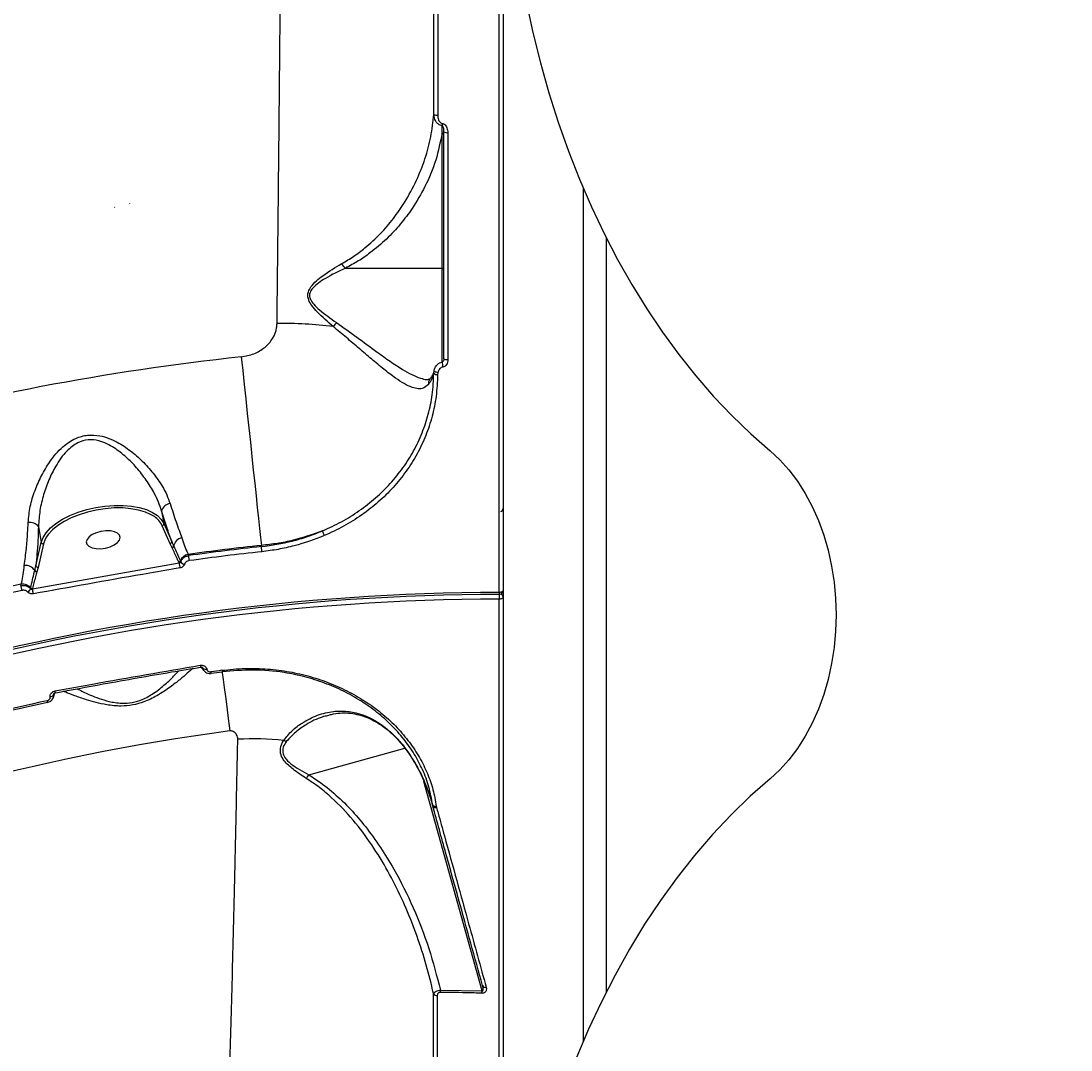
# Model space of a CAD drawing. Header units: millimetres. Extents: x -5960 to 5379, y -4374 to 3849.
# Drawn here: x 1323.1 to 1598.5, y 335.9 to 605.7 of the extents above; entities that cross this region are included whole.
import ezdxf

# ---------------------------------------------------------------- set-up
doc = ezdxf.new("R2010")
doc.units = ezdxf.units.MM
doc.layers.add('DiKom', color=7, linetype='Continuous', lineweight=0)
for name, color, linetype in [('DIKOM_ОБЪЕКТ', 7, 'Continuous'), ('DIKOM_РАЗМЕР_ЗОНА', 7, 'Continuous'), ('DIKOM_РАЗМЕР_ОБЪЕКТА', 7, 'Continuous')]:
    doc.layers.add(name, color=color, linetype=linetype)
doc.styles.add('style1', font='arial.ttf', dxfattribs={"width": 0.8})
doc.dimstyles.new('1-50', dxfattribs={"dimtxt": 300, "dimasz": 200, "dimexe": 100, "dimexo": 0, "dimgap": 100, "dimtad": 1, "dimtxsty": 'style1', "dimcen": 200, "dimclrd": 7, "dimclre": 7, "dimclrt": 7, "dimadec": 1, "dimazin": 2, "dimtfac": 1, "dimtmove": 0, "dimatfit": 2, "dimfxl": 0, "dimlwd": 25, "dimlwe": 18, "dimarcsym": 0})

# ---------------------------------------------------------------- blocks, each defined once
blk = doc.blocks.new('*D9')
at = {"layer": 'Defpoints', "color": 0, "transparency": 16777216}
for p in [(1597.35, 2348.89), (-3820.85, -1673.22), (-66.51, -1673.22)]:
    blk.add_point(p, dxfattribs=at)
at = {"layer": 'DiKom', "color": 7, "lineweight": 18, "transparency": 16777216}
for p, q in [((1597.35, 2348.89), (-3920.85, 2348.89)), ((-66.51, -1673.22), (-3920.85, -1673.22))]:
    blk.add_line(p, q, dxfattribs=at)
at = {"layer": 'DiKom', "color": 7, "lineweight": 25, "transparency": 16777216}
blk.add_line((-3820.85, 2148.89), (-3820.85, -1473.22), dxfattribs=at)
at = {"layer": 'DiKom', "color": 7, "transparency": 16777216}
for points in [[(-3854.19, 2148.89), (-3787.52, 2148.89), (-3820.85, 2348.89)], [(-3854.19, -1473.22), (-3787.52, -1473.22), (-3820.85, -1673.22)]]:
    blk.add_solid(points, dxfattribs=at)
at = {"layer": 'DiKom', "color": 7, "transparency": 16777216, "insert": (-4074.02, 240.95), "char_height": 300, "attachment_point": 5, "rotation": 90, "style": 'style1'}
blk.add_mtext('4050', dxfattribs=at)
blk = doc.blocks.new('*D10')
at = {"layer": 'Defpoints', "color": 0, "transparency": 16777216}
for p in [(3878.62, 405.09), (-2876.93, -459.72), (3878.62, -2693.66)]:
    blk.add_point(p, dxfattribs=at)
at = {"layer": 'DIKOM_РАЗМЕР_ОБЪЕКТА', "color": 7, "lineweight": 18, "transparency": 16777216}
for p, q in [((3878.62, 405.09), (3878.62, -2793.66)), ((-2876.93, -459.72), (-2876.93, -2793.66))]:
    blk.add_line(p, q, dxfattribs=at)
at = {"layer": 'DIKOM_РАЗМЕР_ОБЪЕКТА', "color": 7, "lineweight": 25, "transparency": 16777216}
blk.add_line((-2676.93, -2693.66), (3678.62, -2693.66), dxfattribs=at)
at = {"layer": 'DIKOM_РАЗМЕР_ОБЪЕКТА', "color": 7, "transparency": 16777216}
for points in [[(-2676.93, -2660.33), (-2676.93, -2726.99), (-2876.93, -2693.66)], [(3678.62, -2660.33), (3678.62, -2726.99), (3878.62, -2693.66)]]:
    blk.add_solid(points, dxfattribs=at)
at = {"layer": 'DIKOM_РАЗМЕР_ОБЪЕКТА', "color": 7, "transparency": 16777216, "insert": (-142.96, -2440.49), "char_height": 300, "attachment_point": 5, "style": 'style1'}
blk.add_mtext('6750', dxfattribs=at)
blk = doc.blocks.new('*D12')
at = {"layer": 'Defpoints', "color": 0, "transparency": 16777216}
for p in [(1921.97, 3848.89), (-5510.19, -3173.22), (433.49, -3173.22)]:
    blk.add_point(p, dxfattribs=at)
at = {"layer": 'DIKOM_РАЗМЕР_ЗОНА', "color": 7, "lineweight": 18, "transparency": 16777216}
for p, q in [((1921.97, 3848.89), (-5610.19, 3848.89)), ((433.49, -3173.22), (-5610.19, -3173.22))]:
    blk.add_line(p, q, dxfattribs=at)
at = {"layer": 'DIKOM_РАЗМЕР_ЗОНА', "color": 7, "lineweight": 25, "transparency": 16777216}
blk.add_line((-5510.19, 3648.89), (-5510.19, -2973.22), dxfattribs=at)
at = {"layer": 'DIKOM_РАЗМЕР_ЗОНА', "color": 7, "transparency": 16777216}
for points in [[(-5543.52, 3648.89), (-5476.85, 3648.89), (-5510.19, 3848.89)], [(-5543.52, -2973.22), (-5476.85, -2973.22), (-5510.19, -3173.22)]]:
    blk.add_solid(points, dxfattribs=at)
at = {"layer": 'DIKOM_РАЗМЕР_ЗОНА', "color": 7, "transparency": 16777216, "insert": (-5763.36, 142.42), "char_height": 300, "attachment_point": 5, "rotation": 90, "style": 'style1'}
blk.add_mtext('7050', dxfattribs=at)

msp = doc.modelspace()

# ---------------------------------------------------------------- linework, layer by layer
at = {"layer": 'DIKOM_ОБЪЕКТ', "color": 7, "linetype": 'Continuous', "lineweight": 15}
for p, q in [((1449.549, 1065.013), (1449.549, 265.013)), ((1433.549, 540.889), (1433.549, 576.326)), ((1470.549, 561.943), (1470.549, 338.083)), ((1347.673, 556.895), (1347.686, 556.845)), ((1351.536, 557.931), (1351.55, 557.881)), ((1476.549, 548.996), (1476.549, 351.031)), ((1408.215, 540.889), (1433.549, 540.889)), ((1433.549, 516.158), (1433.549, 540.889)), ((1431.37, 513.348), (1431.437, 514.059)), ((1432.425, 513.493), (1432.375, 513.016)), ((1359.985, 477.305), (1360.58, 473.929)), ((1360.58, 473.929), (1362.627, 469.203)), ((1327.679, 473.214), (1328.421, 469.003)), ((1362.218, 468.661), (1360.172, 473.387)), ((1327.007, 462.859), (1328.421, 469.003)), ((1328.987, 468.61), (1327.573, 462.466)), ((1362.729, 467.588), (1362.218, 468.661)), ((1386.152, 467.894), (1386.15, 468.226)), ((1366.933, 465.856), (1367.068, 465.542)), ((1326.102, 456.823), (1364.579, 463.624)), ((1364.579, 463.624), (1364.505, 463.795)), ((1364.897, 464.136), (1365.002, 463.894)), ((1327.573, 462.466), (1327.258, 461.28)), ((1323.105, 457.713), (1323.184, 458.068)), ((1326.118, 456.889), (1326.102, 456.823)), ((1370.22, 436.322), (1370.219, 436.322)), ((1370.701, 436.174), (1370.818, 436.031)), ((1370.814, 436.053), (1370.726, 436.217)), ((1370.818, 436.031), (1370.814, 436.053)), ((1371.845, 435.777), (1371.849, 435.754)), ((1330.778, 428.513), (1330.774, 428.535)), ((1331.667, 429.282), (1331.647, 429.147)), ((1331.647, 429.147), (1331.652, 429.124)), ((1331.652, 429.124), (1331.719, 429.317)), ((1332.114, 429.603), (1332.114, 429.603)), ((1398.594, 408.086), (1423.779, 415.07)), ((1424.036, 414.746), (1424.796, 413.663)), ((1424.039, 414.829), (1424.81, 413.751)), ((1444.035, 351.414), (1428.797, 406.362)), ((1431.097, 399.938), (1431.059, 400.204)), ((1431.102, 399.92), (1431.097, 399.938)), ((1431.102, 399.92), (1431.108, 399.899)), ((1432.021, 399.852), (1432.081, 399.578)), ((1432.081, 399.578), (1432.091, 399.541)), ((1433.114, 351.622), (1444.035, 351.414))]:
    msp.add_line(p, q, dxfattribs=at)
at = {"layer": 'DIKOM_ОБЪЕКТ', "color": 7, "linetype": 'Continuous', "lineweight": 15, "flags": 128}
for points in [[(1455.623, 610.768), (1457.365, 602.685), (1459.347, 594.713), (1461.565, 586.866), (1464.016, 579.159), (1466.694, 571.605), (1469.596, 564.217), (1472.716, 557.01), (1476.048, 549.996), (1479.587, 543.187), (1483.326, 536.595), (1487.259, 530.233), (1491.378, 524.111), (1495.677, 518.241), (1500.146, 512.632), (1504.78, 507.296), (1509.569, 502.242), (1514.504, 497.478), (1519.577, 493.013)], [(1380.87, 517.635), (1381.253, 514.051), (1381.647, 510.364), (1382.048, 506.607), (1382.453, 502.814), (1382.859, 499.02), (1383.261, 495.259), (1383.656, 491.565), (1384.04, 487.973), (1384.409, 484.515), (1384.761, 481.222), (1385.092, 478.125), (1385.399, 475.252), (1385.679, 472.629), (1385.931, 470.28), (1386.15, 468.226)], [(1435.056, 516.821), (1434.86, 516.827), (1434.671, 516.847), (1434.497, 516.879), (1434.344, 516.923), (1434.219, 516.977), (1434.125, 517.038), (1434.068, 517.104), (1434.048, 517.173)], [(1432.425, 513.493), (1432.223, 513.537), (1432.028, 513.594), (1431.851, 513.662), (1431.697, 513.739), (1431.575, 513.82), (1431.488, 513.903), (1431.442, 513.984), (1431.437, 514.059)], [(1519.577, 493.013), (1522.13, 490.655), (1524.53, 487.994), (1526.758, 485.051), (1528.799, 481.847), (1530.638, 478.406), (1532.259, 474.754), (1533.653, 470.919), (1534.807, 466.927), (1535.714, 462.81), (1536.366, 458.598), (1536.76, 454.321), (1536.891, 450.013), (1536.76, 445.705), (1536.366, 441.429), (1535.714, 437.216), (1534.807, 433.099), (1533.653, 429.108), (1532.259, 425.272), (1530.638, 421.62), (1528.799, 418.179), (1526.758, 414.975), (1524.53, 412.032), (1522.13, 409.371), (1519.577, 407.013)], [(1328.421, 469.003), (1328.889, 470.276), (1329.701, 471.545), (1330.839, 472.783), (1332.279, 473.963), (1333.989, 475.059), (1335.932, 476.047), (1338.065, 476.905), (1340.341, 477.615), (1342.711, 478.16), (1345.123, 478.53), (1347.524, 478.715), (1349.86, 478.712), (1352.082, 478.521), (1354.141, 478.146), (1355.991, 477.596), (1357.591, 476.881), (1358.908, 476.019), (1359.912, 475.028), (1360.58, 473.929)], [(1358.082, 475.759), (1357.273, 476.25), (1355.721, 476.943), (1353.927, 477.477), (1351.931, 477.84), (1349.777, 478.025), (1347.511, 478.028), (1345.183, 477.848), (1342.844, 477.49), (1340.546, 476.961), (1338.339, 476.273), (1336.27, 475.441), (1334.386, 474.483), (1332.728, 473.421), (1331.332, 472.276), (1330.228, 471.076), (1329.781, 470.442)], [(1345.293, 467.52), (1346.511, 467.858), (1347.581, 468.345), (1348.416, 468.941), (1348.95, 469.599), (1349.139, 470.264), (1348.967, 470.883), (1348.449, 471.406), (1347.626, 471.791), (1346.565, 472.005), (1345.353, 472.033), (1344.087, 471.871), (1342.869, 471.533), (1341.799, 471.046), (1340.964, 470.45), (1340.43, 469.792), (1340.241, 469.127), (1340.413, 468.508), (1340.931, 467.985), (1341.754, 467.6), (1342.815, 467.386), (1344.027, 467.358), (1345.293, 467.52)], [(1329.781, 470.442), (1329.44, 469.845), (1328.987, 468.61)], [(1367.252, 464.224), (1367.227, 464.399), (1367.201, 464.585), (1367.175, 464.774), (1367.149, 464.96), (1367.124, 465.136), (1367.102, 465.295), (1367.083, 465.432), (1367.068, 465.542)], [(1386.294, 466.571), (1386.275, 466.747), (1386.255, 466.933), (1386.235, 467.123), (1386.215, 467.31), (1386.196, 467.486), (1386.179, 467.646), (1386.164, 467.784), (1386.152, 467.894)], [(1323.387, 456.413), (1323.35, 456.586), (1323.31, 456.769), (1323.27, 456.955), (1323.23, 457.139), (1323.192, 457.312), (1323.158, 457.469), (1323.129, 457.605), (1323.105, 457.713)], [(1448.547, 455.379), (1448.547, 455.255), (1448.548, 455.088), (1448.548, 454.904), (1448.548, 454.711), (1448.549, 454.515), (1448.549, 454.323), (1448.549, 454.145)], [(1449.549, 456.379), (1449.529, 456.282), (1449.472, 456.188), (1449.38, 456.102), (1449.256, 456.027), (1449.105, 455.965), (1448.932, 455.919), (1448.744, 455.891), (1448.549, 455.881)], [(1448.549, 455.881), (1448.55, 455.721), (1448.55, 455.587), (1448.55, 455.483), (1448.55, 455.413), (1448.55, 455.381), (1448.55, 455.379)], [(1449.549, 454.647), (1449.529, 454.549), (1449.472, 454.455), (1449.38, 454.368), (1449.256, 454.292), (1449.105, 454.229), (1448.932, 454.183), (1448.744, 454.154), (1448.549, 454.145)], [(1375.811, 435.47), (1375.829, 435.337), (1375.844, 435.222), (1375.856, 435.13), (1375.865, 435.063), (1375.87, 435.022), (1375.872, 435.009)], [(1372.988, 434.622), (1372.987, 434.635), (1372.981, 434.676), (1372.972, 434.743), (1372.959, 434.835), (1372.943, 434.949), (1372.925, 435.082)], [(1375.872, 435.009), (1375.902, 434.776), (1376.13, 433.05), (1376.402, 430.977), (1376.719, 428.572), (1377.076, 425.855), (1377.472, 422.846), (1377.903, 419.569)], [(1330.094, 427.058), (1330.091, 427.071), (1330.083, 427.111), (1330.068, 427.178), (1330.049, 427.269), (1330.024, 427.382), (1329.996, 427.513)], [(1424.81, 413.751), (1424.812, 413.672), (1424.813, 413.671)], [(1519.577, 407.013), (1514.4, 402.452), (1509.366, 397.579), (1504.486, 392.404), (1499.768, 386.937), (1495.221, 381.186), (1490.853, 375.164), (1486.674, 368.881), (1482.689, 362.348), (1478.908, 355.579), (1475.337, 348.586), (1471.982, 341.381), (1468.85, 333.978)], [(1432.081, 399.578), (1431.906, 399.554), (1431.737, 399.552), (1431.578, 399.57), (1431.434, 399.609), (1431.311, 399.668), (1431.211, 399.744), (1431.14, 399.835), (1431.102, 399.92)]]:
    msp.add_lwpolyline(points, dxfattribs=at)
at = {"layer": 'DIKOM_ОБЪЕКТ', "color": 7, "linetype": 'Continuous', "lineweight": 15}
for centre, radius, start, end in [((1432.195, 582.652), 1.668, 241.86805, 277.39384), ((1415.497, 581.359), 18.359, 350.23608, 352.00928), ((1433.599, 575.875), 0.454, 8.25073, 96.37479), ((1434.812, 577.789), 1.374, 236.22941, 280.09337), ((1433.599, 540.437), 0.454, 8.25073, 96.37479), ((1391.639, 418.109), 108.294, 82.90312, 90.73035), ((1435.696, 502.329), 38.489, 140.82093, 142.84913), ((1449.549, -124.987), 646.281, 96.100221, 114.899779), ((1439.428, 516.38), 5.84, 180.55483, 193.87161), ((1432.186, 514.13), 1.13, 223.79071, 279.66379), ((1362.473, 476.592), 2.588, 95.65578, 164.02934), ((1448.671, 477.917), 0.878, 286.49046, 357.51702), ((1325.429, 471.301), 2.953, 40.3723, 98.72439), ((1354.896, 470.847), 5.855, 25.71469, 57.03562), ((1360.08, 473.881), 0.502, 280.48682, 5.4634), ((1406.553, 472.896), 4.434, 191.2677, 208.42411), ((1328.931, 469.134), 0.526, 194.40399, 276.11162), ((1362.127, 469.155), 0.502, 280.47225, 5.47191), ((1365.747, 467.563), 2.655, 99.56704, 169.11393), ((1449.549, -124.987), 596.591, 96.100221, 97.959884), ((1362.614, 468.102), 0.527, 282.59813, 355.90499), ((1367.451, 463.178), 2.728, 100.94614, 159.42273), ((1449.549, -124.987), 596.261, 96.10338, 97.951231), ((1449.549, -124.987), 594.93, 96.10338, 97.951231), ((1324.281, 460.141), 2.842, 31.13517, 96.15074), ((1327.517, 462.99), 0.526, 194.39119, 276.11876), ((1364.387, 464.326), 0.544, 282.51504, 339.60961), ((1421.757, 472.385), 57.845, 188.71197, 190.0334), ((1366.247, 464.757), 1.515, 214.71254, 260.67193), ((1327.219, 461.83), 0.551, 203.43501, 273.99365), ((1449.549, -124.987), 596.591, 102.228529, 108.771471), ((1323.481, 455.239), 2.845, 40.55899, 96.00448), ((1449.549, -124.987), 580.869, 90.098554, 120.901446), ((1449.549, -124.987), 594.93, 102.243131, 108.756869), ((1449.549, -124.987), 580.367, 90.098554, 105.5), ((1324.017, 457.368), 1.651, 302.02934, 342.78532), ((1326.076, 457.455), 0.568, 220.27894, 274.25498), ((1274.902, 446.473), 52.236, 9.96579, 11.42891), ((1448.549, 456.379), 1, 270.09855, 285.5), ((1448.549, 456.379), 1, 285.5, 0), ((1448.671, 454.609), 0.878, 2.48435, 73.50816), ((1449.549, -124.987), 579.133, 90.098848, 120.901152), ((1375.394, 437.57), 5.323, 188.50481, 193.56175), ((1371.551, 436.741), 1.008, 223.05184, 286.95171), ((1371.555, 436.718), 1.008, 223.03481, 286.9609), ((1449.549, -124.987), 565.287, 97.49515, 97.79029), ((1449.549, -124.987), 564.822, 97.49515, 97.79029), ((1326.763, 428.997), 5.386, 6.4658, 11.46433), ((1449.549, -124.987), 565.287, 102.20971, 108.79029), ((1449.549, -124.987), 564.822, 102.20971, 108.79029), ((1330.72, 429.541), 1.008, 273.04437, 336.95697), ((1330.724, 429.519), 1.008, 273.04286, 336.95482), ((1449.549, -124.987), 549.248, 97.49515, 113.50485), ((1384.206, 338.731), 78.77, 84.30159, 93.08777), ((1393.25, 419.522), 2.702, 243.09252, 259.62329), ((1431.833, 400.827), 0.994, 218.84728, 280.94288), ((1431.815, 400.308), 0.815, 209.63026, 289.81205), ((1444.924, 353.184), 0.837, 203.60293, 284.04371), ((1432.194, 351.245), 1.033, 211.09576, 274.66272), ((1418.633, 351.769), 14.482, 357.08925, 359.41967), ((1430.954, 351.894), 13.09, 355.31332, 357.90152)]:
    msp.add_arc(centre, radius, start, end, dxfattribs=at)
for points, knots in [([(1448.549, 455.881), (1448.549, 459.874), (1448.549, 470.712), (1448.549, 488.941), (1448.549, 510.662), (1448.549, 532.91), (1448.549, 555.568), (1448.549, 578.535), (1448.549, 601.742), (1448.549, 625.152), (1448.549, 648.725), (1448.549, 672.385), (1448.548, 696.021), (1448.548, 719.525), (1448.548, 742.82), (1448.548, 765.864), (1448.548, 788.623), (1448.548, 811.028), (1448.548, 832.978), (1448.548, 854.368), (1448.548, 875.126), (1448.548, 895.205), (1448.548, 914.584), (1448.548, 933.21), (1448.548, 950.998), (1448.548, 967.863), (1448.548, 983.743), (1448.548, 998.594), (1448.548, 1012.408), (1448.548, 1025.155), (1448.548, 1036.775), (1448.548, 1047.214), (1448.548, 1055.994), (1448.548, 1063.295), (1448.548, 1069.303), (1448.548, 1074.373), (1448.548, 1078.483), (1448.548, 1081.604), (1448.548, 1083.727), (1448.548, 1084.82), (1448.548, 1084.956), (1448.548, 1085.011)], [0, 0, 0, 0, 0.0156528, 0.0424899, 0.0694116, 0.0963763, 0.1233411, 0.1502627, 0.1770999, 0.2039369, 0.2308586, 0.2578233, 0.2847881, 0.3117097, 0.3385468, 0.3653839, 0.3923055, 0.4192703, 0.4462351, 0.4731568, 0.4999938, 0.5268308, 0.5537524, 0.5807173, 0.607682, 0.6346037, 0.6614407, 0.6882778, 0.7151994, 0.7421641, 0.7691289, 0.7960504, 0.8228875, 0.8459665, 0.8691682, 0.8923973, 0.9156263, 0.9388281, 0.961588, 0.9843479, 1, 1, 1, 1]), ([(1390.258, 526.394), (1390.326, 532.296), (1390.461, 544.109), (1390.653, 562.203), (1390.838, 580.512), (1391.016, 599.271), (1391.187, 618.443), (1391.352, 637.995), (1391.509, 657.611), (1391.663, 677.889), (1391.812, 698.797), (1391.957, 720.279), (1392.093, 741.613), (1392.221, 762.7), (1392.341, 783.44), (1392.452, 803.742), (1392.556, 823.565), (1392.652, 842.886), (1392.743, 861.67), (1392.826, 879.832), (1392.904, 897.284), (1392.975, 913.952), (1393.041, 929.794), (1393.101, 944.801), (1393.156, 958.947), (1393.206, 972.167), (1393.251, 984.398), (1393.292, 995.797), (1393.33, 1006.262), (1393.362, 1015.714), (1393.391, 1023.945), (1393.414, 1030.876), (1393.433, 1036.613), (1393.442, 1039.319), (1393.446, 1040.672)], [0, 0, 0, 0, 0.0277666, 0.0555662, 0.0833659, 0.1111323, 0.1400374, 0.1689801, 0.1979228, 0.2268276, 0.2586374, 0.2905482, 0.32251, 0.3544718, 0.386382, 0.4181914, 0.4498954, 0.4817, 0.5135556, 0.5454109, 0.5772152, 0.608919, 0.6405473, 0.6722758, 0.7040551, 0.7358343, 0.7675626, 0.7991908, 0.8325938, 0.8660263, 0.8994295, 0.932943, 0.9664863, 1, 1, 1, 1]), ([(1431.408, 581.18), (1431.411, 586.981), (1431.417, 598.581), (1431.424, 616.183), (1431.431, 633.902), (1431.435, 645.786), (1431.437, 651.728)], [0, 0, 0, 0, 0.2491007, 0.4982009, 0.7491004, 1, 1, 1, 1]), ([(1432.435, 651.699), (1432.433, 645.786), (1432.43, 633.962), (1432.423, 616.246), (1432.417, 598.562), (1432.412, 586.852), (1432.41, 580.997)], [0, 0, 0, 0, 0.2490993, 0.4981999, 0.7491, 1, 1, 1, 1]), ([(1407.227, 542.099), (1408.308, 542.734), (1410.472, 544.005), (1413.895, 546.608), (1417.441, 549.883), (1420.867, 553.893), (1424.092, 558.563), (1426.911, 563.795), (1429.175, 569.574), (1430.744, 575.343), (1431.187, 579.236), (1431.408, 581.18)], [0, 0, 0, 0, 0.0661306, 0.1323027, 0.2383359, 0.3447308, 0.4509762, 0.5939555, 0.7292235, 0.8647224, 1, 1, 1, 1]), ([(1433.59, 578.245), (1433.507, 578.259), (1433.238, 578.303), (1432.759, 578.504), (1432.205, 578.949), (1431.684, 579.715), (1431.444, 580.51), (1431.416, 581.045), (1431.408, 581.18)], [0, 0, 0, 0, 0.0635419, 0.2059307, 0.3867491, 0.5938477, 0.8977571, 1, 1, 1, 1]), ([(1432.41, 580.997), (1432.443, 580.597), (1432.493, 580.005), (1432.846, 579.337), (1433.171, 578.999), (1433.464, 578.846), (1433.628, 578.816), (1433.678, 578.806)], [0, 0, 0, 0, 0.4385451, 0.648694, 0.819223, 0.945181, 1, 1, 1, 1]), ([(1433.678, 578.806), (1433.732, 578.796), (1433.907, 578.763), (1434.22, 578.594), (1434.577, 578.221), (1434.959, 577.496), (1435.016, 576.857), (1435.053, 576.437)], [0, 0, 0, 0, 0.0555146, 0.1783962, 0.3495082, 0.5728776, 1, 1, 1, 1]), ([(1433.549, 576.326), (1433.072, 573.951), (1432.118, 569.201), (1429.362, 562.59), (1426.124, 557.004), (1422.687, 552.418), (1419.043, 548.486), (1415.278, 545.283), (1411.648, 542.744), (1409.36, 541.507), (1408.215, 540.889)], [0, 0, 0, 0, 0.1801414, 0.3602673, 0.5134829, 0.6278145, 0.7423223, 0.8564282, 0.9282339, 1, 1, 1, 1]), ([(1433.549, 576.326), (1433.554, 576.538), (1433.57, 577.176), (1433.582, 577.817), (1433.59, 578.245)], [0, 0, 0, 0, 0.332021, 1, 1, 1, 1]), ([(1434.048, 576.647), (1434.037, 576.925), (1434.021, 577.335), (1433.898, 577.826), (1433.785, 578.075), (1433.68, 578.208), (1433.609, 578.237), (1433.59, 578.245)], [0, 0, 0, 0, 0.4938978, 0.7307968, 0.8854613, 0.9700579, 1, 1, 1, 1]), ([(1434.048, 517.173), (1434.048, 522.019), (1434.048, 531.709), (1434.048, 546.509), (1434.048, 561.475), (1434.048, 571.59), (1434.048, 576.647)], [0, 0, 0, 0, 0.2493143, 0.498629, 0.7493141, 1, 1, 1, 1]), ([(1435.053, 576.437), (1435.053, 575.785), (1435.053, 572.528), (1435.054, 564.077), (1435.054, 551.165), (1435.055, 534.49), (1435.056, 523.144), (1435.056, 516.821)], [0, 0, 0, 0, 0.0321567, 0.1607917, 0.4182837, 0.6757753, 1, 1, 1, 1]), ([(1405.018, 525.573), (1403.571, 526.817), (1401.569, 528.538), (1399.436, 530.931), (1398.563, 532.368), (1398.281, 533.637), (1398.462, 534.835), (1399.243, 536.203), (1400.572, 537.604), (1403.277, 539.759), (1405.55, 541.106), (1407.227, 542.099)], [0, 0, 0, 0, 0.2311121, 0.3196637, 0.3913993, 0.436689, 0.4822182, 0.5456604, 0.6397118, 0.7342273, 1, 1, 1, 1]), ([(1408.203, 540.891), (1408.201, 540.89), (1406.439, 540.103), (1404.041, 538.905), (1401.163, 537.079), (1399.758, 535.885), (1398.903, 534.698), (1398.7, 533.637), (1399.015, 532.514), (1399.958, 531.274), (1402.236, 529.194), (1404.332, 527.719), (1405.86, 526.644)], [0, 0, 0, 0, 0.0003184, 0.2742211, 0.3691423, 0.4635455, 0.5235473, 0.5648668, 0.6061838, 0.6747283, 0.7630191, 1, 1, 1, 1]), ([(1408.203, 540.891), (1408.027, 541.054), (1407.703, 541.352), (1407.387, 541.817), (1407.249, 542.061), (1407.227, 542.099)], [0, 0, 0, 0, 0.499484, 0.920539, 1, 1, 1, 1]), ([(1408.215, 540.889), (1408.214, 540.889), (1408.21, 540.889), (1408.206, 540.89), (1408.204, 540.891), (1408.203, 540.891)], [0, 0, 0, 0, 0.3900995, 0.7855144, 1, 1, 1, 1]), ([(1380.87, 517.635), (1382.001, 517.847), (1384.235, 518.267), (1387.125, 520.002), (1389.245, 522.368), (1390.155, 524.659), (1390.236, 526.017), (1390.258, 526.394)], [0, 0, 0, 0, 0.2385227, 0.4713359, 0.6968043, 0.915991, 1, 1, 1, 1]), ([(1405.86, 526.644), (1407.663, 525.359), (1411.317, 522.757), (1415.995, 519.27), (1419.971, 516.417), (1423.008, 514.409), (1425.662, 512.909), (1427.744, 512.061), (1429.159, 511.678), (1429.756, 511.741), (1429.891, 511.755)], [0, 0, 0, 0, 0.1931833, 0.3913448, 0.5260995, 0.6638892, 0.7725689, 0.8839433, 0.9737408, 1, 1, 1, 1]), ([(1429.98, 510.424), (1429.553, 510.019), (1428.802, 509.31), (1427.294, 509.22), (1425.646, 509.599), (1423.657, 510.553), (1421.184, 512.146), (1418.309, 514.339), (1415.117, 516.998), (1411.817, 519.821), (1408.472, 522.693), (1406.168, 524.614), (1405.018, 525.573)], [0, 0, 0, 0, 0.1044877, 0.1833858, 0.2623364, 0.3558351, 0.4494188, 0.5631917, 0.6770773, 0.7845048, 0.8924051, 1, 1, 1, 1]), ([(1431.437, 514.059), (1431.515, 514.328), (1431.686, 514.918), (1432.22, 515.604), (1432.895, 516.093), (1433.371, 516.208), (1433.615, 516.267)], [0, 0, 0, 0, 0.2543442, 0.5587004, 0.7734571, 1, 1, 1, 1]), ([(1434.017, 517.096), (1434.016, 516.993), (1434.013, 516.763), (1433.862, 516.503), (1433.707, 516.364), (1433.614, 516.327), (1433.561, 516.32), (1433.539, 516.322), (1433.529, 516.323)], [0, 0, 0, 0, 0.3065981, 0.6865815, 0.8665797, 0.9443235, 0.9730217, 1, 1, 1, 1]), ([(1435.056, 516.821), (1435.055, 516.754), (1435.046, 516.436), (1434.912, 515.922), (1434.577, 515.418), (1434.187, 515.099), (1433.901, 515.02), (1433.758, 514.98)], [0, 0, 0, 0, 0.0843508, 0.4026278, 0.6518113, 0.8254781, 1, 1, 1, 1]), ([(1402.205, 472.03), (1403.883, 472.799), (1407.246, 474.34), (1411.892, 477.26), (1416.178, 480.589), (1420.008, 484.352), (1423.355, 488.483), (1426.17, 492.935), (1428.404, 497.665), (1430.036, 502.607), (1431.134, 507.85), (1431.289, 511.467), (1431.37, 513.348)], [0, 0, 0, 0, 0.0992791, 0.1988745, 0.2981521, 0.3974206, 0.4970076, 0.5962716, 0.6950872, 0.7942207, 0.8930329, 1, 1, 1, 1]), ([(1432.375, 513.016), (1432.293, 511.093), (1432.135, 507.396), (1431.016, 502.037), (1429.354, 496.986), (1427.078, 492.151), (1424.209, 487.601), (1420.799, 483.379), (1416.896, 479.532), (1412.528, 476.131), (1407.793, 473.146), (1404.365, 471.572), (1402.654, 470.785)], [0, 0, 0, 0, 0.1070816, 0.2059735, 0.305184, 0.4040776, 0.5033368, 0.6029171, 0.702179, 0.8013471, 0.9008321, 1, 1, 1, 1]), ([(1431.37, 513.348), (1431.214, 512.793), (1430.936, 511.807), (1430.271, 510.845), (1429.98, 510.424)], [0, 0, 0, 0, 0.5623871, 1, 1, 1, 1]), ([(1431.418, 514.001), (1431.414, 513.972), (1431.371, 513.675), (1431.14, 513.083), (1430.799, 512.397), (1430.448, 511.986), (1430.372, 511.897)], [0, 0, 0, 0, 0.0468855, 0.4828734, 0.8878401, 1, 1, 1, 1]), ([(1433.758, 514.98), (1433.61, 514.939), (1433.313, 514.856), (1432.903, 514.52), (1432.582, 514.059), (1432.475, 513.673), (1432.425, 513.493)], [0, 0, 0, 0, 0.2096849, 0.4181498, 0.7298538, 1, 1, 1, 1]), ([(1430.41, 511.96), (1430.39, 511.93), (1430.292, 511.781), (1430.198, 511.765), (1430.188, 511.711), (1429.966, 511.712), (1429.895, 511.713)], [0, 0, 0, 0, 0.0824981, 0.4061687, 0.807912, 1, 1, 1, 1]), ([(1430.397, 511.872), (1430.377, 511.853), (1430.175, 511.657), (1430.026, 511.184), (1429.963, 510.7), (1429.978, 510.465), (1429.98, 510.424)], [0, 0, 0, 0, 0.0541683, 0.5550251, 0.9205618, 1, 1, 1, 1]), ([(1324.981, 474.22), (1325.118, 475.602), (1325.393, 478.367), (1326.67, 482.528), (1328.388, 486.496), (1330.294, 489.703), (1332.228, 492.223), (1333.919, 493.959), (1335.668, 495.322), (1337.779, 496.516), (1340.55, 497.287), (1343.557, 497.1), (1346.157, 496.327), (1348.892, 495.052), (1351.89, 493.072), (1355.038, 490.298), (1357.851, 487.178), (1359.934, 484.17), (1361.386, 481.477), (1361.941, 479.938), (1362.218, 479.168)], [0, 0, 0, 0, 0.0754482, 0.1510283, 0.2213851, 0.291722, 0.3346569, 0.3775432, 0.4104251, 0.4432559, 0.4962476, 0.5490795, 0.5889873, 0.6289731, 0.6969442, 0.7650081, 0.8363489, 0.9076289, 0.9538274, 1, 1, 1, 1]), ([(1359.985, 477.305), (1359.73, 478.068), (1359.215, 479.606), (1357.903, 482.302), (1356.025, 485.356), (1353.528, 488.544), (1350.714, 491.428), (1348.073, 493.523), (1345.628, 494.915), (1343.354, 495.782), (1340.682, 496.071), (1338.251, 495.343), (1336.448, 494.181), (1334.957, 492.833), (1333.53, 491.105), (1331.912, 488.599), (1330.343, 485.4), (1328.954, 481.482), (1327.944, 477.348), (1327.768, 474.605), (1327.679, 473.214)], [0, 0, 0, 0, 0.0468788, 0.0944895, 0.1667896, 0.2407709, 0.3086851, 0.3780239, 0.4163438, 0.4555482, 0.5049164, 0.5540342, 0.5849096, 0.6167399, 0.658912, 0.7018019, 0.7727129, 0.8450765, 0.9214114, 1, 1, 1, 1]), ([(1362.627, 469.203), (1362.201, 470.437), (1361.343, 472.925), (1360.44, 475.837), (1359.985, 477.305)], [0, 0, 0, 0, 0.4960522, 1, 1, 1, 1]), ([(1362.218, 479.168), (1362.743, 477.538), (1363.805, 474.241), (1364.802, 471.545), (1365.306, 470.181)], [0, 0, 0, 0, 0.4942428, 1, 1, 1, 1]), ([(1323.977, 462.967), (1324.167, 464.401), (1324.515, 467.026), (1324.82, 470.914), (1324.936, 473.299), (1324.981, 474.22)], [0, 0, 0, 0, 0.4251187, 0.77808, 1, 1, 1, 1]), ([(1327.679, 473.214), (1327.635, 471.96), (1327.546, 469.442), (1327.319, 465.973), (1327.11, 463.883), (1327.007, 462.859)], [0, 0, 0, 0, 0.3357611, 0.6747583, 1, 1, 1, 1]), ([(1402.205, 472.03), (1399.655, 471.126), (1395.794, 469.758), (1390.351, 468.68), (1387.55, 468.377), (1386.15, 468.226)], [0, 0, 0, 0, 0.4927828, 0.7463903, 1, 1, 1, 1]), ([(1386.152, 467.894), (1388.87, 468.298), (1392.987, 468.909), (1398.31, 470.489), (1400.906, 471.516), (1402.205, 472.03)], [0, 0, 0, 0, 0.4928106, 0.7464038, 1, 1, 1, 1]), ([(1362.627, 469.203), (1362.698, 469.036), (1362.861, 468.652), (1363.039, 468.277), (1363.14, 468.065)], [0, 0, 0, 0, 0.4353002, 1, 1, 1, 1]), ([(1365.306, 470.181), (1365.784, 468.804), (1366.325, 467.243), (1366.869, 466.002), (1366.933, 465.856)], [0, 0, 0, 0, 0.8821337, 1, 1, 1, 1]), ([(1402.654, 470.785), (1400.056, 469.813), (1396.122, 468.339), (1390.575, 467.126), (1387.721, 466.756), (1386.294, 466.571)], [0, 0, 0, 0, 0.4927653, 0.7463843, 1, 1, 1, 1]), ([(1364.505, 463.795), (1364.357, 464.132), (1363.8, 465.405), (1363.183, 466.663), (1362.729, 467.588)], [0, 0, 0, 0, 0.2646864, 1, 1, 1, 1]), ([(1363.14, 468.065), (1363.217, 467.901), (1363.604, 467.085), (1364.189, 465.765), (1364.68, 464.636), (1364.897, 464.136)], [0, 0, 0, 0, 0.1222779, 0.6114319, 1, 1, 1, 1]), ([(1365.002, 463.894), (1365.037, 463.984), (1365.165, 464.313), (1365.555, 464.827), (1366.241, 465.329), (1366.792, 465.471), (1367.068, 465.542)], [0, 0, 0, 0, 0.1106037, 0.4063243, 0.7035024, 1, 1, 1, 1]), ([(1323.184, 458.068), (1323.221, 458.224), (1323.41, 459.02), (1323.657, 460.576), (1323.87, 462.168), (1323.977, 462.967)], [0, 0, 0, 0, 0.1088912, 0.5528062, 1, 1, 1, 1]), ([(1326.714, 461.611), (1326.76, 461.793), (1326.867, 462.208), (1326.957, 462.625), (1327.007, 462.859)], [0, 0, 0, 0, 0.4403471, 1, 1, 1, 1]), ([(1364.579, 463.624), (1364.637, 463.631), (1364.752, 463.645), (1364.895, 463.729), (1364.972, 463.822), (1364.996, 463.881), (1365.002, 463.894)], [0, 0, 0, 0, 0.3130824, 0.619605, 0.917151, 1, 1, 1, 1]), ([(1366.001, 463.262), (1365.986, 463.222), (1365.915, 463.038), (1365.7, 462.74), (1365.294, 462.436), (1364.962, 462.35), (1364.797, 462.307)], [0, 0, 0, 0, 0.0855876, 0.3893829, 0.6948474, 1, 1, 1, 1]), ([(1367.252, 464.224), (1367.085, 464.186), (1366.751, 464.109), (1366.336, 463.817), (1366.1, 463.512), (1366.022, 463.316), (1366.001, 463.262)], [0, 0, 0, 0, 0.2969038, 0.5940789, 0.8895269, 1, 1, 1, 1]), ([(1325.642, 457.088), (1325.682, 457.262), (1325.882, 458.128), (1326.22, 459.621), (1326.557, 460.979), (1326.714, 461.611)], [0, 0, 0, 0, 0.1178965, 0.5894661, 1, 1, 1, 1]), ([(1327.258, 461.28), (1327.136, 460.853), (1326.716, 459.387), (1326.366, 457.925), (1326.118, 456.889)], [0, 0, 0, 0, 0.2911714, 1, 1, 1, 1]), ([(1364.797, 462.307), (1364.139, 462.196), (1360.853, 461.64), (1348.025, 459.446), (1335.876, 457.241), (1326.35, 455.513)], [0, 0, 0, 0, 0.0512262, 0.2561281, 1, 1, 1, 1]), ([(1323.105, 457.713), (1323.206, 457.727), (1323.584, 457.779), (1324.25, 457.717), (1325.032, 457.421), (1325.407, 457.061), (1325.595, 456.88)], [0, 0, 0, 0, 0.1092344, 0.4079402, 0.703129, 1, 1, 1, 1]), ([(1324.893, 455.968), (1324.779, 456.074), (1324.553, 456.286), (1324.079, 456.446), (1323.677, 456.466), (1323.449, 456.424), (1323.387, 456.413)], [0, 0, 0, 0, 0.2954331, 0.5903527, 0.8901339, 1, 1, 1, 1]), ([(1326.35, 455.513), (1326.306, 455.506), (1326.094, 455.471), (1325.708, 455.49), (1325.234, 455.65), (1325.007, 455.862), (1324.893, 455.968)], [0, 0, 0, 0, 0.0810732, 0.3908403, 0.6951374, 1, 1, 1, 1]), ([(1325.595, 456.88), (1325.602, 456.914), (1325.618, 456.983), (1325.634, 457.053), (1325.642, 457.088)], [0, 0, 0, 0, 0.4877352, 1, 1, 1, 1]), ([(1325.595, 456.88), (1325.634, 456.85), (1325.716, 456.788), (1325.882, 456.768), (1326.013, 456.79), (1326.087, 456.818), (1326.102, 456.823)], [0, 0, 0, 0, 0.2865448, 0.589809, 0.9137641, 1, 1, 1, 1]), ([(1448.551, 245.012), (1448.551, 245.137), (1448.551, 245.387), (1448.551, 247.394), (1448.551, 250.617), (1448.551, 255.222), (1448.551, 261.191), (1448.551, 268.403), (1448.551, 276.801), (1448.551, 286.307), (1448.551, 297.075), (1448.551, 309.124), (1448.55, 322.44), (1448.55, 336.126), (1448.55, 349.957), (1448.55, 363.734), (1448.55, 378.264), (1448.55, 393.516), (1448.55, 409.324), (1448.55, 425.608), (1448.55, 440.537), (1448.549, 450.207), (1448.549, 454.145)], [0, 0, 0, 0, 0.0530206, 0.1060932, 0.159125, 0.2136973, 0.268314, 0.3228862, 0.3759179, 0.4289907, 0.4820225, 0.5365947, 0.5912114, 0.6457835, 0.6919381, 0.7381465, 0.7843549, 0.8310012, 0.8776474, 0.9231193, 0.968694, 1, 1, 1, 1]), ([(1332.041, 430.067), (1332.697, 430.189), (1335.974, 430.796), (1348.655, 433.116), (1360.707, 435.174), (1370.129, 436.783)], [0, 0, 0, 0, 0.0517115, 0.2585538, 1, 1, 1, 1]), ([(1332.118, 429.584), (1336.288, 430.357), (1346.437, 432.24), (1359.143, 434.471), (1367.682, 435.881), (1370.223, 436.301)], [0, 0, 0, 0, 0.3288606, 0.800316, 1, 1, 1, 1]), ([(1368.137, 435.954), (1368.132, 435.949), (1367.847, 435.669), (1366.725, 434.697), (1364.827, 433.07), (1362.676, 431.384), (1360.612, 429.925), (1358.902, 428.858), (1357.138, 427.924), (1355.072, 427.037), (1352.429, 426.293), (1349.687, 426.061), (1347.431, 426.171), (1345.175, 426.471), (1342.735, 427.012), (1339.852, 427.87), (1337.098, 428.822), (1335.153, 429.575), (1334.411, 429.885), (1334.21, 429.969)], [0, 0, 0, 0, 0.001653, 0.0865412, 0.1756361, 0.2646993, 0.3141178, 0.3634835, 0.4021593, 0.4407617, 0.4978963, 0.5551637, 0.5936831, 0.6322779, 0.6988319, 0.7655255, 0.8644391, 0.9633365, 1, 1, 1, 1]), ([(1337.878, 430.644), (1338.071, 430.538), (1338.967, 430.043), (1340.92, 429.141), (1343.516, 428.087), (1345.735, 427.404), (1347.788, 426.993), (1349.815, 426.795), (1352.305, 426.953), (1354.684, 427.683), (1356.505, 428.576), (1358.063, 429.538), (1359.561, 430.646), (1361.365, 432.183), (1363.087, 433.834), (1364.044, 434.887), (1364.46, 435.343)], [0, 0, 0, 0, 0.0354951, 0.1650652, 0.2508765, 0.3364835, 0.384556, 0.4324982, 0.5019287, 0.5712554, 0.619365, 0.6676003, 0.7309366, 0.7943511, 0.9107681, 1, 1, 1, 1]), ([(1370.129, 436.783), (1370.302, 436.798), (1370.648, 436.826), (1371.14, 436.681), (1371.534, 436.413), (1371.768, 436.09), (1371.823, 435.864), (1371.845, 435.777)], [0, 0, 0, 0, 0.2182485, 0.4367412, 0.6530033, 0.8657475, 1, 1, 1, 1]), ([(1370.221, 436.319), (1370.236, 436.322), (1370.309, 436.339), (1370.445, 436.333), (1370.603, 436.296), (1370.716, 436.235), (1370.764, 436.185), (1370.77, 436.172), (1370.772, 436.167)], [0, 0, 0, 0, 0.0489921, 0.2501943, 0.4463438, 0.6524941, 0.8788267, 1, 1, 1, 1]), ([(1370.319, 436.328), (1370.426, 436.213), (1370.659, 435.961), (1370.951, 435.55), (1371.11, 435.327)], [0, 0, 0, 0, 0.4572694, 1, 1, 1, 1]), ([(1370.814, 436.053), (1370.81, 436.082), (1370.803, 436.121), (1370.777, 436.156), (1370.77, 436.166)], [0, 0, 0, 0, 0.7331804, 1, 1, 1, 1]), ([(1371.095, 435.394), (1371.089, 435.399), (1370.942, 435.544), (1370.871, 435.782), (1370.824, 436.001), (1370.818, 436.031)], [0, 0, 0, 0, 0.0341765, 0.8704346, 1, 1, 1, 1]), ([(1371.103, 435.401), (1371.226, 435.25), (1371.491, 434.924), (1372.104, 434.657), (1372.638, 434.559), (1372.926, 434.628), (1372.985, 434.641)], [0, 0, 0, 0, 0.2730067, 0.590934, 0.916689, 1, 1, 1, 1]), ([(1371.849, 435.754), (1371.851, 435.74), (1371.871, 435.634), (1371.955, 435.445), (1372.139, 435.262), (1372.373, 435.133), (1372.631, 435.062), (1372.834, 435.076), (1372.925, 435.082)], [0, 0, 0, 0, 0.0339863, 0.2522538, 0.4705426, 0.5979342, 0.8193099, 1, 1, 1, 1]), ([(1375.811, 435.47), (1377.821, 435.673), (1381.841, 436.078), (1387.781, 435.9), (1393.527, 435.173), (1399.016, 433.909), (1404.286, 432.131), (1409.26, 429.846), (1413.883, 427.113), (1418.098, 423.973), (1421.834, 420.466), (1425.06, 416.66), (1427.725, 412.636), (1429.775, 408.456), (1431.277, 404.187), (1431.774, 401.295), (1432.021, 399.852)], [0, 0, 0, 0, 0.0751076, 0.1502145, 0.2212822, 0.2925774, 0.3636454, 0.4347701, 0.5061234, 0.5772486, 0.6483403, 0.7196587, 0.7907509, 0.8604292, 0.9303188, 1, 1, 1, 1]), ([(1431.059, 400.204), (1430.785, 401.76), (1430.238, 404.872), (1428.563, 409.346), (1426.333, 413.567), (1423.586, 417.486), (1420.315, 421.154), (1416.537, 424.505), (1412.32, 427.496), (1407.716, 430.081), (1402.771, 432.202), (1397.561, 433.844), (1391.325, 435.135), (1384.032, 435.795), (1378.587, 435.31), (1375.864, 435.067)], [0, 0, 0, 0, 0.0766097, 0.1532169, 0.2242326, 0.295475, 0.3664898, 0.4374874, 0.5087116, 0.57971, 0.6506981, 0.7219126, 0.7929018, 0.8964509, 1, 1, 1, 1]), ([(1330.774, 428.535), (1330.764, 428.624), (1330.739, 428.856), (1330.848, 429.239), (1331.127, 429.625), (1331.539, 429.93), (1331.874, 430.022), (1332.041, 430.067)], [0, 0, 0, 0, 0.1342523, 0.3469924, 0.5632509, 0.7817563, 1, 1, 1, 1]), ([(1329.996, 427.513), (1329.998, 427.513), (1330.106, 427.536), (1330.315, 427.615), (1330.538, 427.785), (1330.701, 427.998), (1330.799, 428.239), (1330.785, 428.424), (1330.778, 428.513)], [0, 0, 0, 0, 0.0043554, 0.2198278, 0.4356036, 0.5682417, 0.7938252, 1, 1, 1, 1]), ([(1330.091, 427.07), (1330.323, 427.14), (1330.783, 427.277), (1331.322, 427.754), (1331.502, 428.164), (1331.589, 428.362)], [0, 0, 0, 0, 0.3450036, 0.6837188, 1, 1, 1, 1]), ([(1331.652, 429.124), (1331.674, 428.938), (1331.704, 428.679), (1331.599, 428.441), (1331.569, 428.375)], [0, 0, 0, 0, 0.7219443, 1, 1, 1, 1]), ([(1331.619, 428.356), (1331.685, 428.603), (1331.82, 429.101), (1331.954, 429.416), (1332.021, 429.574)], [0, 0, 0, 0, 0.4962646, 1, 1, 1, 1]), ([(1331.653, 429.274), (1331.648, 429.26), (1331.635, 429.216), (1331.642, 429.176), (1331.647, 429.147)], [0, 0, 0, 0, 0.2978935, 1, 1, 1, 1]), ([(1331.651, 429.274), (1331.651, 429.279), (1331.65, 429.292), (1331.69, 429.37), (1331.789, 429.469), (1331.933, 429.552), (1332.051, 429.597), (1332.112, 429.602), (1332.113, 429.602)], [0, 0, 0, 0, 0.1489931, 0.395682, 0.5911695, 0.7935556, 0.9977812, 1, 1, 1, 1]), ([(1392.027, 417.112), (1392.735, 417.994), (1394.152, 419.759), (1397.215, 421.993), (1400.809, 423.844), (1404.814, 424.824), (1408.68, 424.851), (1412.135, 424.112), (1415.342, 422.722), (1418.095, 420.969), (1420.574, 418.854), (1422.512, 416.818), (1423.611, 415.386), (1424.039, 414.829)], [0, 0, 0, 0, 0.0899532, 0.1801546, 0.3068404, 0.4334846, 0.5393776, 0.6451767, 0.7305706, 0.8158821, 0.8857294, 0.9555191, 1, 1, 1, 1]), ([(1403.563, 423.646), (1403.894, 423.748), (1404.957, 424.073), (1406.78, 424.299), (1409.007, 424.312), (1411.125, 424.002), (1413.18, 423.409), (1415.168, 422.561), (1417.144, 421.433), (1419.017, 420.082), (1420.709, 418.601), (1422.249, 416.984), (1423.336, 415.707), (1423.902, 414.898), (1424.023, 414.726)], [0, 0, 0, 0, 0.0501923, 0.1612861, 0.2703427, 0.3762113, 0.4673395, 0.5641689, 0.6573276, 0.746139, 0.8307525, 0.9028099, 0.9792927, 1, 1, 1, 1]), ([(1403.568, 423.575), (1403.084, 423.468), (1401.105, 423.035), (1398.282, 421.517), (1395.069, 419.381), (1393.536, 417.708), (1392.763, 416.864)], [0, 0, 0, 0, 0.1201598, 0.4909813, 0.7432162, 1, 1, 1, 1]), ([(1379.963, 417.387), (1379.953, 417.587), (1379.933, 418.002), (1379.716, 418.543), (1379.397, 418.977), (1379.021, 419.298), (1378.617, 419.497), (1378.226, 419.588), (1378.007, 419.575), (1377.903, 419.569)], [0, 0, 0, 0, 0.1943955, 0.4037102, 0.5538927, 0.6910148, 0.835065, 0.9218989, 1, 1, 1, 1]), ([(1376.044, 275.43), (1376.045, 275.464), (1376.048, 275.544), (1376.112, 277.232), (1376.224, 280.235), (1376.381, 284.527), (1376.575, 289.943), (1376.799, 296.379), (1377.054, 303.992), (1377.337, 312.804), (1377.645, 322.809), (1377.965, 333.717), (1378.29, 345.443), (1378.618, 357.89), (1378.953, 371.321), (1379.29, 385.748), (1379.63, 401.077), (1379.852, 411.952), (1379.963, 417.387)], [0, 0, 0, 0, 0.0514872, 0.1168123, 0.1830758, 0.2493393, 0.3115752, 0.37386, 0.4360969, 0.5001469, 0.564249, 0.6282999, 0.6894102, 0.7505648, 0.8116759, 0.8744347, 0.9372408, 1, 1, 1, 1]), ([(1397.944, 407.144), (1396.749, 407.916), (1395.081, 408.995), (1393.208, 410.576), (1392.045, 411.81), (1391.179, 413.304), (1391.029, 415.128), (1391.553, 416.373), (1391.977, 417.034), (1392.027, 417.112)], [0, 0, 0, 0, 0.2865145, 0.4002728, 0.5163009, 0.6574604, 0.7993912, 0.9763508, 1, 1, 1, 1]), ([(1392.763, 416.864), (1392.428, 416.37), (1391.826, 415.48), (1391.665, 413.958), (1392.336, 412.402), (1393.927, 410.885), (1396.111, 409.424), (1397.756, 408.526), (1398.585, 408.082), (1398.587, 408.081)], [0, 0, 0, 0, 0.1595534, 0.2875382, 0.4150416, 0.5934629, 0.7962079, 0.9997266, 1, 1, 1, 1]), ([(1424.039, 414.829), (1424.036, 414.819), (1424.024, 414.78), (1424.048, 414.767), (1424.066, 414.757)], [0, 0, 0, 0, 0.2513135, 1, 1, 1, 1]), ([(1424.802, 413.664), (1425.056, 413.304), (1425.534, 412.628), (1425.955, 411.903), (1426.151, 411.565)], [0, 0, 0, 0, 0.53315, 1, 1, 1, 1]), ([(1424.81, 413.751), (1425.698, 412.356), (1427.473, 409.563), (1429.543, 404.985), (1430.551, 401.804), (1431.059, 400.204)], [0, 0, 0, 0, 0.3317422, 0.6638465, 1, 1, 1, 1]), ([(1426.151, 411.565), (1426.364, 411.217), (1427.064, 410.07), (1428.172, 407.877), (1429.478, 404.897), (1430.465, 402.106), (1430.985, 400.313), (1431.16, 399.676), (1431.164, 399.661)], [0, 0, 0, 0, 0.0945072, 0.3117778, 0.5670675, 0.8471938, 0.9962555, 1, 1, 1, 1]), ([(1397.944, 407.144), (1397.96, 407.166), (1398.055, 407.29), (1398.267, 407.584), (1398.473, 407.905), (1398.587, 408.081)], [0, 0, 0, 0, 0.0844178, 0.4972987, 1, 1, 1, 1]), ([(1398.587, 408.081), (1398.587, 408.082), (1398.589, 408.084), (1398.591, 408.085), (1398.593, 408.086), (1398.594, 408.086)], [0, 0, 0, 0, 0.3467256, 0.8115699, 1, 1, 1, 1]), ([(1398.594, 408.086), (1399.192, 407.712), (1401.498, 406.271), (1405.238, 403.343), (1409.576, 399.132), (1413.645, 394.364), (1417.441, 389.108), (1421.762, 382.067), (1426.141, 373.264), (1430.25, 362.636), (1432.16, 355.291), (1433.114, 351.622)], [0, 0, 0, 0, 0.0310725, 0.1198391, 0.2089547, 0.2979295, 0.3968242, 0.495743, 0.6636323, 0.8319723, 1, 1, 1, 1]), ([(1431.31, 350.712), (1431.1, 351.625), (1430.303, 355.095), (1428.63, 361.063), (1426.048, 368.519), (1422.982, 375.8), (1419.381, 382.907), (1415.198, 389.771), (1410.334, 396.287), (1405.635, 401.246), (1401.433, 404.824), (1399.107, 406.371), (1397.944, 407.144)], [0, 0, 0, 0, 0.0419954, 0.1595236, 0.2774942, 0.3953167, 0.5131215, 0.6338763, 0.754565, 0.8758682, 0.9379483, 1, 1, 1, 1]), ([(1444.156, 352.849), (1443.139, 356.518), (1441.104, 363.855), (1437.891, 375.44), (1434.573, 387.406), (1432.262, 395.739), (1431.107, 399.905)], [0, 0, 0, 0, 0.2492688, 0.4985355, 0.7492667, 1, 1, 1, 1]), ([(1432.091, 399.541), (1432.23, 399.038), (1432.926, 396.521), (1434.717, 390.042), (1437.412, 380.29), (1440.3, 369.84), (1442.872, 360.532), (1444.375, 355.092), (1445.127, 352.372)], [0, 0, 0, 0, 0.0299888, 0.1499468, 0.3900559, 0.6301647, 0.8150818, 1, 1, 1, 1]), ([(1444.035, 351.414), (1444.049, 351.408), (1444.078, 351.394), (1444.125, 351.383), (1444.163, 351.387), (1444.198, 351.399), (1444.234, 351.423), (1444.303, 351.522), (1444.333, 351.731), (1444.323, 352.056), (1444.262, 352.438), (1444.191, 352.713), (1444.156, 352.849)], [0, 0, 0, 0, 0.0254533, 0.0517651, 0.0782709, 0.0864942, 0.1150134, 0.1529139, 0.3029966, 0.4907471, 0.7490244, 1, 1, 1, 1]), ([(1431.301, 308.708), (1431.302, 311.856), (1431.303, 318.151), (1431.305, 328.397), (1431.307, 339.175), (1431.309, 346.866), (1431.31, 350.712)], [0, 0, 0, 0, 0.2491211, 0.4982418, 0.7491208, 1, 1, 1, 1]), ([(1431.31, 350.712), (1431.363, 350.819), (1431.47, 351.034), (1431.939, 351.328), (1432.528, 351.535), (1432.936, 351.596), (1433.114, 351.622)], [0, 0, 0, 0, 0.2829462, 0.5674868, 0.8111995, 1, 1, 1, 1]), ([(1432.278, 350.216), (1432.278, 346.392), (1432.276, 338.744), (1432.275, 327.971), (1432.273, 317.681), (1432.271, 311.333), (1432.271, 308.159)], [0, 0, 0, 0, 0.2491213, 0.4982424, 0.7491208, 1, 1, 1, 1]), ([(1433.096, 351.033), (1433.03, 351.03), (1432.893, 351.023), (1432.689, 350.95), (1432.507, 350.821), (1432.318, 350.575), (1432.295, 350.361), (1432.278, 350.216)], [0, 0, 0, 0, 0.1212448, 0.2523368, 0.4115822, 0.5993717, 1, 1, 1, 1]), ([(1444, 350.824), (1443.335, 350.845), (1440.007, 350.947), (1436.372, 351.011), (1433.402, 351.031), (1433.096, 351.033)], [0, 0, 0, 0, 0.1831703, 0.9158826, 1, 1, 1, 1]), ([(1445.127, 352.372), (1445.169, 352.106), (1445.228, 351.727), (1445.01, 351.256), (1444.756, 351.005), (1444.431, 350.862), (1444.182, 350.822), (1444.038, 350.824), (1444, 350.824)], [0, 0, 0, 0, 0.4029971, 0.5733179, 0.7451231, 0.8533527, 0.9617419, 1, 1, 1, 1])]:
    msp.add_open_spline(points, degree=3, knots=knots, dxfattribs=at)

# ---------------------------------------------------------------- dimensions: what is measured, and where the dimension line sits
at = {"layer": 'DiKom', "color": 3}
dim = msp.add_linear_dim(base=(-3820.852, -1673.222), p1=(1597.347, 2348.894), p2=(-66.509, -1673.222), angle=90, text='4050', dimstyle='1-50', override={"dimgap": 100}, dxfattribs=at)
dim.commit()
dim.dimension.update_dxf_attribs({"geometry": '*D9', "text_midpoint": (-3820.852, 240.949), "dimtype": 160})
at = {"layer": 'DIKOM_РАЗМЕР_ЗОНА'}
dim = msp.add_linear_dim(base=(-5510.185, -3173.222), p1=(1921.975, 3848.894), p2=(433.491, -3173.222), angle=90, text='7050', dimstyle='1-50', dxfattribs=at)
dim.commit()
dim.dimension.update_dxf_attribs({"geometry": '*D12', "text_midpoint": (-5510.185, 142.424), "dimtype": 160})
at = {"layer": 'DIKOM_РАЗМЕР_ОБЪЕКТА'}
dim = msp.add_linear_dim(base=(3878.624, -2693.661), p1=(-2876.932, -459.722), p2=(3878.624, 405.085), text='6750', dimstyle='1-50', dxfattribs=at)
dim.commit()
dim.dimension.update_dxf_attribs({"geometry": '*D10', "text_midpoint": (-142.96, -2693.661), "dimtype": 160})

doc.saveas('drawing.dxf')
